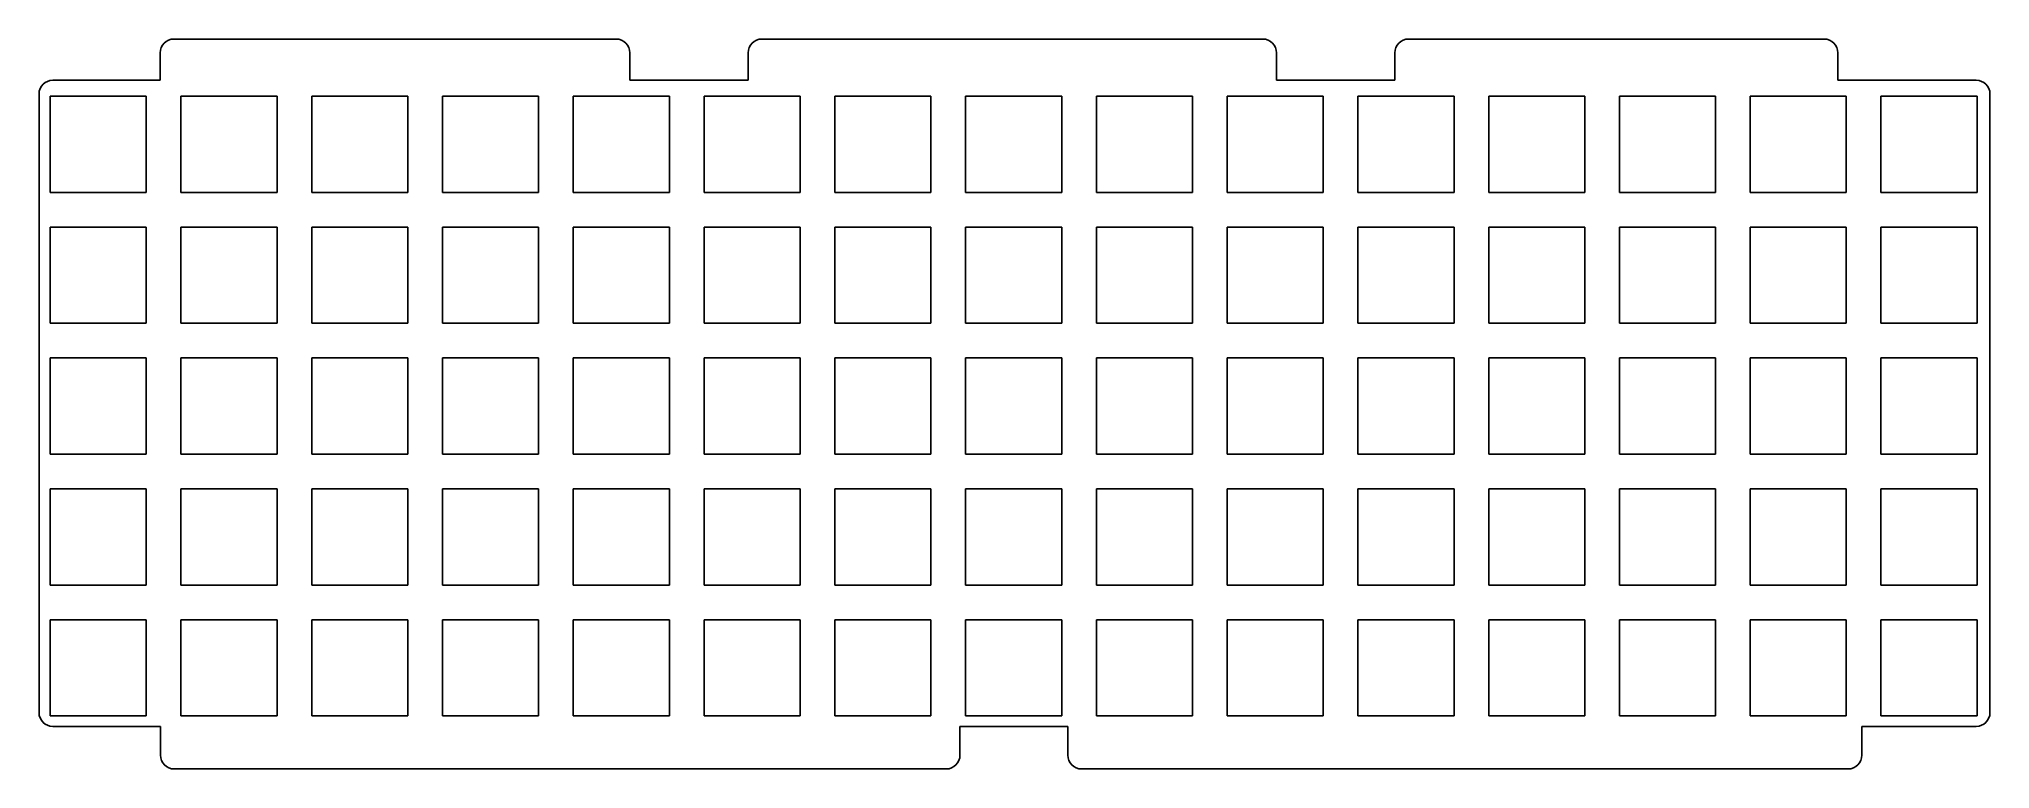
# Model space of a CAD drawing. Header units: millimetres. Extents: x -142 to 142, y -53 to 53.
import ezdxf

# ---------------------------------------------------------------- set-up
doc = ezdxf.new("R2010")
doc.units = ezdxf.units.MM
doc.layers.add('PLANK_dxf', color=7, linetype='Continuous')

msp = doc.modelspace()

# ---------------------------------------------------------------- linework, layer by layer
at = {"layer": 'PLANK_dxf'}
for p, q in [((-122.157587, 53.0075), (-57.75, 53.0075)), ((-36.510426, 53.0075), (36.45, 53.0075)), ((57.697204, 53.0075), (118.245108, 53.0075)), ((-124.157587, 51.0075), (-124.157587, 47.0075)), ((-55.75, 47.0075), (-55.75, 51.0075)), ((-38.510426, 47.0075), (-38.510426, 51.0075)), ((38.45, 51.0075), (38.45, 47.0075)), ((55.697204, 47.0075), (55.697204, 51.0075)), ((120.245108, 47.0075), (120.245108, 51.0075)), ((-139.812885, 47.0075), (-124.157587, 47.0075)), ((-55.75, 47.0075), (-38.510426, 47.0075)), ((38.45, 47.0075), (55.697204, 47.0075)), ((120.245108, 47.0075), (140.396, 47.0075)), ((-141.812885, -45.042307), (-141.812885, 45.0075)), ((-140.18035, 44.6831), (-140.18035, 30.6838)), ((-126.1808, 44.6831), (-140.18035, 44.6831)), ((-126.1808, 30.6838), (-126.1808, 44.6831)), ((-121.1303, 44.6831), (-121.1303, 30.6838)), ((-107.131, 44.6831), (-121.1303, 44.6831)), ((-107.131, 30.6838), (-107.131, 44.6831)), ((-102.0803, 44.6831), (-102.0803, 30.6838)), ((-88.081, 44.6831), (-102.0803, 44.6831)), ((-88.081, 30.6838), (-88.081, 44.6831)), ((-83.0303, 44.6831), (-83.0303, 30.6838)), ((-69.031, 44.6831), (-83.0303, 44.6831)), ((-69.031, 30.6838), (-69.031, 44.6831)), ((-63.9803, 44.6831), (-63.9803, 30.6838)), ((-49.981, 44.6831), (-63.9803, 44.6831)), ((-49.981, 30.6838), (-49.981, 44.6831)), ((-44.9317, 44.6831), (-44.9317, 30.6838)), ((-30.931, 44.6831), (-44.9317, 44.6831)), ((-30.931, 30.6838), (-30.931, 44.6831)), ((-25.882, 44.6831), (-25.882, 30.6838)), ((-11.881, 44.6831), (-25.882, 44.6831)), ((-11.881, 30.6838), (-11.881, 44.6831)), ((-6.83, 44.6831), (-6.83, 30.6838)), ((7.169, 44.6831), (-6.83, 44.6831)), ((7.169, 30.6838), (7.169, 44.6831)), ((12.22, 44.6831), (12.22, 30.6838)), ((26.219, 44.6831), (12.22, 44.6831)), ((26.219, 30.6838), (26.219, 44.6831)), ((31.27, 44.6831), (31.27, 30.6838)), ((45.269, 44.6831), (31.27, 44.6831)), ((45.269, 30.6838), (45.269, 44.6831)), ((50.32, 44.6831), (50.32, 30.6838)), ((64.319, 44.6831), (50.32, 44.6831)), ((64.319, 30.6838), (64.319, 44.6831)), ((69.37, 44.6831), (69.37, 30.6838)), ((83.369, 44.6831), (69.37, 44.6831)), ((83.369, 30.6838), (83.369, 44.6831)), ((88.42, 44.6831), (88.42, 30.6838)), ((102.419, 44.6831), (88.42, 44.6831)), ((102.419, 30.6838), (102.419, 44.6831)), ((107.47, 44.6831), (107.47, 30.6838)), ((121.469, 44.6831), (107.47, 44.6831)), ((121.469, 30.6838), (121.469, 44.6831)), ((126.52, 44.6831), (126.52, 30.6838)), ((140.519, 44.6831), (126.52, 44.6831)), ((140.519, 30.6838), (140.519, 44.6831)), ((142.396, 45.0075), (142.396, -45.042307)), ((-140.18035, 30.6838), (-126.1808, 30.6838)), ((-121.1303, 30.6838), (-107.131, 30.6838)), ((-102.0803, 30.6838), (-88.081, 30.6838)), ((-83.0303, 30.6838), (-69.031, 30.6838)), ((-63.9803, 30.6838), (-49.981, 30.6838)), ((-44.9317, 30.6838), (-30.931, 30.6838)), ((-25.882, 30.6838), (-11.881, 30.6838)), ((-6.83, 30.6838), (7.169, 30.6838)), ((12.22, 30.6838), (26.219, 30.6838)), ((31.27, 30.6838), (45.269, 30.6838)), ((50.32, 30.6838), (64.319, 30.6838)), ((69.37, 30.6838), (83.369, 30.6838)), ((88.42, 30.6838), (102.419, 30.6838)), ((107.47, 30.6838), (121.469, 30.6838)), ((126.52, 30.6838), (140.519, 30.6838)), ((-140.18035, 25.6331), (-140.18035, 11.6338)), ((-126.1808, 25.6331), (-140.18035, 25.6331)), ((-126.1808, 11.6338), (-126.1808, 25.6331)), ((-121.1303, 25.6331), (-121.1303, 11.6338)), ((-107.131, 25.6331), (-121.1303, 25.6331)), ((-107.131, 11.6338), (-107.131, 25.6331)), ((-102.0803, 25.6331), (-102.0803, 11.6338)), ((-88.081, 25.6331), (-102.0803, 25.6331)), ((-88.081, 11.6338), (-88.081, 25.6331)), ((-83.0303, 25.6331), (-83.0303, 11.6338)), ((-69.031, 25.6331), (-83.0303, 25.6331)), ((-69.031, 11.6338), (-69.031, 25.6331)), ((-63.9803, 25.6331), (-63.9803, 11.6338)), ((-49.981, 25.6331), (-63.9803, 25.6331)), ((-49.981, 11.6338), (-49.981, 25.6331)), ((-44.9317, 25.6331), (-44.9317, 11.6338)), ((-30.931, 25.6331), (-44.9317, 25.6331)), ((-30.931, 11.6338), (-30.931, 25.6331)), ((-25.882, 25.6331), (-25.882, 11.6338)), ((-11.881, 25.6331), (-25.882, 25.6331)), ((-11.881, 11.6338), (-11.881, 25.6331)), ((-6.83, 25.6331), (-6.83, 11.6338)), ((7.169, 25.6331), (-6.83, 25.6331)), ((7.169, 11.6338), (7.169, 25.6331)), ((12.22, 25.6331), (12.22, 11.6338)), ((26.219, 25.6331), (12.22, 25.6331)), ((26.219, 11.6338), (26.219, 25.6331)), ((31.27, 25.6331), (31.27, 11.6338)), ((45.269, 25.6331), (31.27, 25.6331)), ((45.269, 11.6338), (45.269, 25.6331)), ((50.32, 25.6331), (50.32, 11.6338)), ((64.319, 25.6331), (50.32, 25.6331)), ((64.319, 11.6338), (64.319, 25.6331)), ((69.37, 25.6331), (69.37, 11.6338)), ((83.369, 25.6331), (69.37, 25.6331)), ((83.369, 11.6338), (83.369, 25.6331)), ((88.42, 25.6331), (88.42, 11.6338)), ((102.419, 25.6331), (88.42, 25.6331)), ((102.419, 11.6338), (102.419, 25.6331)), ((107.47, 25.6331), (107.47, 11.6338)), ((121.469, 25.6331), (107.47, 25.6331)), ((121.469, 11.6338), (121.469, 25.6331)), ((126.52, 25.6331), (126.52, 11.6338)), ((140.519, 25.6331), (126.52, 25.6331)), ((140.519, 11.6338), (140.519, 25.6331)), ((-140.18035, 11.6338), (-126.1808, 11.6338)), ((-121.1303, 11.6338), (-107.131, 11.6338)), ((-102.0803, 11.6338), (-88.081, 11.6338)), ((-83.0303, 11.6338), (-69.031, 11.6338)), ((-63.9803, 11.6338), (-49.981, 11.6338)), ((-44.9317, 11.6338), (-30.931, 11.6338)), ((-25.882, 11.6338), (-11.881, 11.6338)), ((-6.83, 11.6338), (7.169, 11.6338)), ((12.22, 11.6338), (26.219, 11.6338)), ((31.27, 11.6338), (45.269, 11.6338)), ((50.32, 11.6338), (64.319, 11.6338)), ((69.37, 11.6338), (83.369, 11.6338)), ((88.42, 11.6338), (102.419, 11.6338)), ((107.47, 11.6338), (121.469, 11.6338)), ((126.52, 11.6338), (140.519, 11.6338)), ((-140.18035, 6.5831), (-140.18035, -7.4162)), ((-126.1808, 6.5831), (-140.18035, 6.5831)), ((-126.1808, -7.4162), (-126.1808, 6.5831)), ((-121.1303, 6.5831), (-121.1303, -7.4162)), ((-107.131, 6.5831), (-121.1303, 6.5831)), ((-107.131, -7.4162), (-107.131, 6.5831)), ((-102.0803, 6.5831), (-102.0803, -7.4162)), ((-88.081, 6.5831), (-102.0803, 6.5831)), ((-88.081, -7.4162), (-88.081, 6.5831)), ((-83.0303, 6.5831), (-83.0303, -7.4162)), ((-69.031, 6.5831), (-83.0303, 6.5831)), ((-69.031, -7.4162), (-69.031, 6.5831)), ((-63.9803, 6.5831), (-63.9803, -7.4162)), ((-49.981, 6.5831), (-63.9803, 6.5831)), ((-49.981, -7.4162), (-49.981, 6.5831)), ((-44.9317, 6.5831), (-44.9317, -7.4162)), ((-30.931, 6.5831), (-44.9317, 6.5831)), ((-30.931, -7.4162), (-30.931, 6.5831)), ((-25.882, 6.5831), (-25.882, -7.4162)), ((-11.881, 6.5831), (-25.882, 6.5831)), ((-11.881, -7.4162), (-11.881, 6.5831)), ((-6.83, 6.5831), (-6.83, -7.4162)), ((7.169, 6.5831), (-6.83, 6.5831)), ((7.169, -7.4162), (7.169, 6.5831)), ((12.22, 6.5831), (12.22, -7.4162)), ((26.219, 6.5831), (12.22, 6.5831)), ((26.219, -7.4162), (26.219, 6.5831)), ((31.27, 6.5831), (31.27, -7.4162)), ((45.269, 6.5831), (31.27, 6.5831)), ((45.269, -7.4162), (45.269, 6.5831)), ((50.32, 6.5831), (50.32, -7.4162)), ((64.319, 6.5831), (50.32, 6.5831)), ((64.319, -7.4162), (64.319, 6.5831)), ((69.37, 6.5831), (69.37, -7.4162)), ((83.369, 6.5831), (69.37, 6.5831)), ((83.369, -7.4162), (83.369, 6.5831)), ((88.42, 6.5831), (88.42, -7.4162)), ((102.419, 6.5831), (88.42, 6.5831)), ((102.419, -7.4162), (102.419, 6.5831)), ((107.47, 6.5831), (107.47, -7.4162)), ((121.469, 6.5831), (107.47, 6.5831)), ((121.469, -7.4162), (121.469, 6.5831)), ((126.52, 6.5831), (126.52, -7.4162)), ((140.519, 6.5831), (126.52, 6.5831)), ((140.519, -7.4162), (140.519, 6.5831)), ((-140.18035, -7.4162), (-126.1808, -7.4162)), ((-121.1303, -7.4162), (-107.131, -7.4162)), ((-102.0803, -7.4162), (-88.081, -7.4162)), ((-83.0303, -7.4162), (-69.031, -7.4162)), ((-63.9803, -7.4162), (-49.981, -7.4162)), ((-44.9317, -7.4162), (-30.931, -7.4162)), ((-25.882, -7.4162), (-11.881, -7.4162)), ((-6.83, -7.4162), (7.169, -7.4162)), ((12.22, -7.4162), (26.219, -7.4162)), ((31.27, -7.4162), (45.269, -7.4162)), ((50.32, -7.4162), (64.319, -7.4162)), ((69.37, -7.4162), (83.369, -7.4162)), ((88.42, -7.4162), (102.419, -7.4162)), ((107.47, -7.4162), (121.469, -7.4162)), ((126.52, -7.4162), (140.519, -7.4162)), ((-140.18035, -12.467), (-140.18035, -26.4664)), ((-126.1808, -12.467), (-140.18035, -12.467)), ((-126.1808, -26.4664), (-126.1808, -12.467)), ((-121.1303, -12.467), (-121.1303, -26.4664)), ((-107.131, -12.467), (-121.1303, -12.467)), ((-107.131, -26.4664), (-107.131, -12.467)), ((-102.0803, -12.467), (-102.0803, -26.4664)), ((-88.081, -12.467), (-102.0803, -12.467)), ((-88.081, -26.4664), (-88.081, -12.467)), ((-83.0303, -12.467), (-83.0303, -26.4664)), ((-69.031, -12.467), (-83.0303, -12.467)), ((-69.031, -26.4664), (-69.031, -12.467)), ((-63.9803, -12.467), (-63.9803, -26.4664)), ((-49.981, -12.467), (-63.9803, -12.467)), ((-49.981, -26.4664), (-49.981, -12.467)), ((-44.9317, -12.467), (-44.9317, -26.4664)), ((-30.931, -12.467), (-44.9317, -12.467)), ((-30.931, -26.4664), (-30.931, -12.467)), ((-25.882, -12.467), (-25.882, -26.4664)), ((-11.881, -12.467), (-25.882, -12.467)), ((-11.881, -26.4664), (-11.881, -12.467)), ((-6.83, -12.467), (-6.83, -26.4664)), ((7.169, -12.467), (-6.83, -12.467)), ((7.169, -26.4664), (7.169, -12.467)), ((12.22, -12.467), (12.22, -26.4664)), ((26.219, -12.467), (12.22, -12.467)), ((26.219, -26.4664), (26.219, -12.467)), ((31.27, -12.467), (31.27, -26.4664)), ((45.269, -12.467), (31.27, -12.467)), ((45.269, -26.4664), (45.269, -12.467)), ((50.32, -12.467), (50.32, -26.4664)), ((64.319, -12.467), (50.32, -12.467)), ((64.319, -26.4664), (64.319, -12.467)), ((69.37, -12.467), (69.37, -26.4664)), ((83.369, -12.467), (69.37, -12.467)), ((83.369, -26.4664), (83.369, -12.467)), ((88.42, -12.467), (88.42, -26.4664)), ((102.419, -12.467), (88.42, -12.467)), ((102.419, -26.4664), (102.419, -12.467)), ((107.47, -12.467), (107.47, -26.4664)), ((121.469, -12.467), (107.47, -12.467)), ((121.469, -26.4664), (121.469, -12.467)), ((126.52, -12.467), (126.52, -26.4664)), ((140.519, -12.467), (126.52, -12.467)), ((140.519, -26.4664), (140.519, -12.467)), ((-140.18035, -26.4664), (-126.1808, -26.4664)), ((-121.1303, -26.4664), (-107.131, -26.4664)), ((-102.0803, -26.4664), (-88.081, -26.4664)), ((-83.0303, -26.4664), (-69.031, -26.4664)), ((-63.9803, -26.4664), (-49.981, -26.4664)), ((-44.9317, -26.4664), (-30.931, -26.4664)), ((-25.882, -26.4664), (-11.881, -26.4664)), ((-6.83, -26.4664), (7.169, -26.4664)), ((12.22, -26.4664), (26.219, -26.4664)), ((31.27, -26.4664), (45.269, -26.4664)), ((50.32, -26.4664), (64.319, -26.4664)), ((69.37, -26.4664), (83.369, -26.4664)), ((88.42, -26.4664), (102.419, -26.4664)), ((107.47, -26.4664), (121.469, -26.4664)), ((126.52, -26.4664), (140.519, -26.4664)), ((-140.18035, -31.5169), (-140.18035, -45.51636)), ((-126.1808, -31.5169), (-140.18035, -31.5169)), ((-126.1808, -45.51636), (-126.1808, -31.5169)), ((-121.1303, -31.5169), (-121.1303, -45.51636)), ((-107.131, -31.5169), (-121.1303, -31.5169)), ((-107.131, -45.51636), (-107.131, -31.5169)), ((-102.0803, -31.5169), (-102.0803, -45.51636)), ((-88.081, -31.5169), (-102.0803, -31.5169)), ((-88.081, -45.51636), (-88.081, -31.5169)), ((-83.0303, -31.5169), (-83.0303, -45.51636)), ((-69.031, -31.5169), (-83.0303, -31.5169)), ((-69.031, -45.51636), (-69.031, -31.5169)), ((-63.9803, -31.5169), (-63.9803, -45.51636)), ((-49.981, -31.5169), (-63.9803, -31.5169)), ((-49.981, -45.51636), (-49.981, -31.5169)), ((-44.9317, -31.5169), (-44.9317, -45.51636)), ((-30.931, -31.5169), (-44.9317, -31.5169)), ((-30.931, -45.51636), (-30.931, -31.5169)), ((-25.882, -31.5169), (-25.882, -45.51636)), ((-11.881, -31.5169), (-25.882, -31.5169)), ((-11.881, -45.51636), (-11.881, -31.5169)), ((-6.83, -31.5169), (-6.83, -45.51636)), ((7.169, -31.5169), (-6.83, -31.5169)), ((7.169, -45.51636), (7.169, -31.5169)), ((12.22, -31.5169), (12.22, -45.51636)), ((26.219, -31.5169), (12.22, -31.5169)), ((26.219, -45.51636), (26.219, -31.5169)), ((31.27, -31.5169), (31.27, -45.51636)), ((45.269, -31.5169), (31.27, -31.5169)), ((45.269, -45.51636), (45.269, -31.5169)), ((50.32, -31.5169), (50.32, -45.51636)), ((64.319, -31.5169), (50.32, -31.5169)), ((64.319, -45.51636), (64.319, -31.5169)), ((69.37, -31.5169), (69.37, -45.51636)), ((83.369, -31.5169), (69.37, -31.5169)), ((83.369, -45.51636), (83.369, -31.5169)), ((88.42, -31.5169), (88.42, -45.51636)), ((102.419, -31.5169), (88.42, -31.5169)), ((102.419, -45.51636), (102.419, -31.5169)), ((107.47, -31.5169), (107.47, -45.51636)), ((121.469, -31.5169), (107.47, -31.5169)), ((121.469, -45.51636), (121.469, -31.5169)), ((126.52, -31.5169), (126.52, -45.51636)), ((140.519, -31.5169), (126.52, -31.5169)), ((140.519, -45.51636), (140.519, -31.5169)), ((-140.18035, -45.51636), (-126.1808, -45.51636)), ((-124.13, -47.042307), (-139.812885, -47.042307)), ((-124.13, -51.242307), (-124.13, -47.042307)), ((-121.1303, -45.51636), (-107.131, -45.51636)), ((-102.0803, -45.51636), (-88.081, -45.51636)), ((-83.0303, -45.51636), (-69.031, -45.51636)), ((-63.9803, -45.51636), (-49.981, -45.51636)), ((-44.9317, -45.51636), (-30.931, -45.51636)), ((-25.882, -45.51636), (-11.881, -45.51636)), ((-7.65, -51.242307), (-7.65, -47.042307)), ((8.05, -47.042307), (-7.65, -47.042307)), ((-6.83, -45.51636), (7.169, -45.51636)), ((8.05, -51.242307), (8.05, -47.042307)), ((12.22, -45.51636), (26.219, -45.51636)), ((31.27, -45.51636), (45.269, -45.51636)), ((50.32, -45.51636), (64.319, -45.51636)), ((69.37, -45.51636), (83.369, -45.51636)), ((88.42, -45.51636), (102.419, -45.51636)), ((107.47, -45.51636), (121.469, -45.51636)), ((123.73, -51.242307), (123.73, -47.042307)), ((140.396, -47.042307), (123.73, -47.042307)), ((126.52, -45.51636), (140.519, -45.51636)), ((-122.13, -53.242307), (-9.65, -53.242307)), ((10.05, -53.242307), (121.73, -53.242307))]:
    msp.add_line(p, q, dxfattribs=at)
for centre, start, end in [((-122.157587, 51.0075), 90, 180), ((-57.75, 51.0075), 0, 90), ((-36.510426, 51.0075), 90, 180), ((36.45, 51.0075), 0, 90), ((57.697204, 51.0075), 90, 180), ((118.245108, 51.0075), 0, 90), ((-139.812885, 45.0075), 90, 180), ((140.396, 45.0075), 0, 90), ((-139.812885, -45.042307), 180, 270), ((140.396, -45.042307), 270, 0), ((-122.13, -51.242307), 180, 270), ((-9.65, -51.242307), 270, 0), ((10.05, -51.242307), 180, 270), ((121.73, -51.242307), 270, 0)]:
    msp.add_arc(centre, 2, start, end, dxfattribs=at)

doc.saveas('drawing.dxf')
